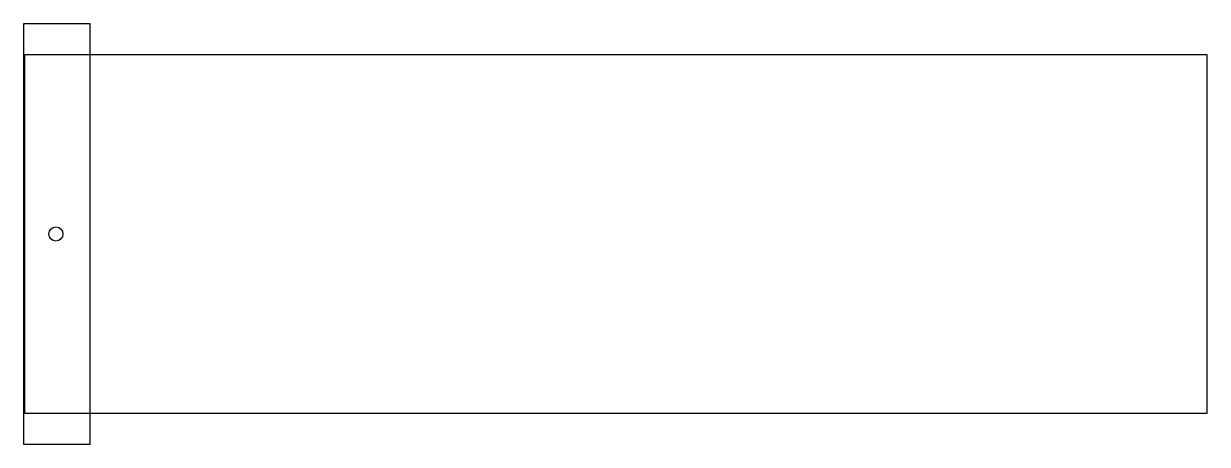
# Model space of a CAD drawing. Extents: x 0 to 13.2, y -0.3 to 4.3.
import ezdxf

# ---------------------------------------------------------------- set-up
doc = ezdxf.new("R2010")
doc.units = 0
for name, color, linetype in [('BLOCKDRILLPILOT', 6, 'CONTINUOUS'), ('DadoBack', 6, 'CONTINUOUS'), ('PartCut', 1, 'CONTINUOUS')]:
    doc.layers.add(name, color=color, linetype=linetype)

msp = doc.modelspace()

# ---------------------------------------------------------------- linework, layer by layer
at = {"layer": 'BLOCKDRILLPILOT'}
msp.add_circle((0.35, 2), 0.0787, dxfattribs=at)
at = {"layer": 'DadoBack'}
msp.add_lwpolyline([(-0.01, 4.35), (0.73, 4.35), (0.73, -0.35), (-0.01, -0.35)], close=True, dxfattribs=at)
at = {"layer": 'PartCut'}
msp.add_lwpolyline([(0, 0), (13.2, 0), (13.2, 4), (0, 4)], close=True, dxfattribs=at)

doc.saveas('drawing.dxf')
